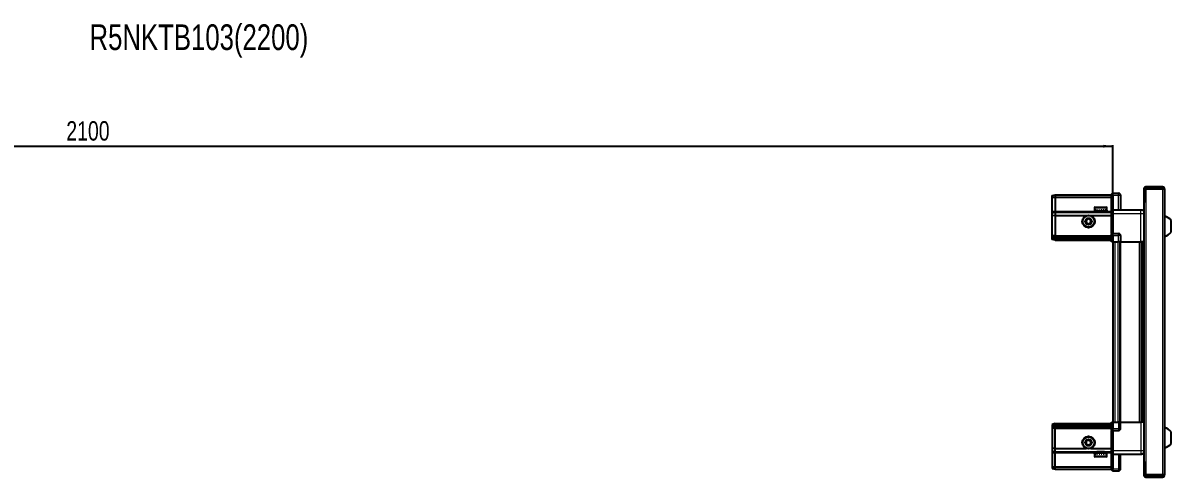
# Model space of a CAD drawing. Header units: millimetres. Extents: x 355 to 5146, y -1419 to 1486.
# Drawn here: x 2751 to 3935, y 1018 to 1486 of the extents above; entities that cross this region are included whole.
import ezdxf

# ---------------------------------------------------------------- set-up
doc = ezdxf.new("R2010")
doc.units = ezdxf.units.MM
doc.layers.add('FORMAT', color=7, linetype='Continuous')
doc.styles.add('SLDTEXTSTYLE0', font='TXT', dxfattribs={"width": 0.75})
doc.dimstyles.new('SLDDIMSTYLE0', dxfattribs={"dimtxt": 20, "dimasz": 10, "dimexe": 0, "dimexo": 0.0625, "dimgap": 5, "dimtad": 2, "dimdec": 1, "dimrnd": 1e-09, "dimzin": 12, "dimdsep": 46, "dimtxsty": 'SLDTEXTSTYLE0', "dimsah": 1, "dimcen": 0.09, "dimadec": 0, "dimazin": 3, "dimtfac": 1, "dimtofl": 0, "dimtmove": 0, "dimatfit": 3, "dimfxl": 0, "dimfrac": 2, "dimtolj": 1, "dimtzin": 12, "dimarcsym": 0})

# ---------------------------------------------------------------- blocks, each defined once
blk = doc.blocks.new('_D_5')
at = {"layer": 'FORMAT'}
for p, q in [((1774.9, 1260), (1774.9, 1359.5)), ((1774.9, 1358.5), (3874.9, 1358.5)), ((3874.9, 1260), (3874.9, 1359.5))]:
    blk.add_line(p, q, dxfattribs=at)
for points in [[(1774.9, 1358.5), (1784.9, 1357), (1784.9, 1360)], [(3874.9, 1358.5), (3864.9, 1360), (3864.9, 1357)]]:
    blk.add_solid(points, dxfattribs=at)
at = {"layer": 'FORMAT', "insert": (2795.4, 1384.3), "char_height": 20, "attachment_point": 1, "style": 'SLDTEXTSTYLE0'}
blk.add_mtext('2100', dxfattribs=at)

msp = doc.modelspace()

# ---------------------------------------------------------------- linework, layer by layer
at = {"color": 7, "linetype": 'Continuous', "lineweight": 25}
for p, q in [((3926.18, 1316.51), (3908.88, 1316.51)), ((3926.18, 1315.01), (3908.88, 1315.01)), ((3926.18, 1315.01), (3926.18, 1316.51)), ((3812.28, 1307.7), (3815.28, 1308.51)), ((3812.28, 1305.85), (3812.28, 1307.7)), ((3812.28, 1305.85), (3815.28, 1306.01)), ((3812.28, 1291.51), (3812.28, 1305.85)), ((3815.28, 1308.51), (3815.28, 1306.01)), ((3815.28, 1308.51), (3873.58, 1308.51)), ((3815.28, 1306.01), (3815.28, 1291.51)), ((3815.28, 1306.01), (3873.58, 1306.01)), ((3874.45, 1310.01), (3873.58, 1309.51)), ((3874.45, 1310.01), (3873.58, 1309.51)), ((3873.58, 1309.51), (3873.58, 1308.01)), ((3873.58, 1293.21), (3873.58, 1308.01)), ((3874.78, 1310.01), (3874.45, 1310.01)), ((3874.78, 1310.01), (3874.45, 1310.01)), ((3874.78, 1310.01), (3874.78, 1310.01)), ((3874.78, 1308.01), (3874.78, 1310.01)), ((3874.78, 1310.01), (3880.78, 1310.01)), ((3874.78, 1308.01), (3874.78, 1293.21)), ((3882.78, 1308.01), (3882.78, 1293.01)), ((3906.78, 1314.41), (3906.78, 1302.01)), ((3908.28, 1314.41), (3908.28, 1302.01)), ((3908.78, 1301.51), (3908.78, 1314.41)), ((3908.78, 1314.41), (3926.18, 1314.41)), ((3926.18, 1314.41), (3928.28, 1314.41)), ((3928.28, 1314.41), (3928.28, 1019.61)), ((3812.28, 1289.7), (3812.28, 1291.51)), ((3815.28, 1291.51), (3815.28, 1290.51)), ((3855.78, 1294.91), (3855.78, 1292.01)), ((3855.78, 1292.01), (3855.82, 1292.01)), ((3855.94, 1292.51), (3855.82, 1292.51)), ((3855.82, 1292.51), (3855.82, 1292.01)), ((3855.82, 1292.01), (3855.94, 1292.01)), ((3855.94, 1292.51), (3855.94, 1292.01)), ((3855.94, 1292.01), (3856.35, 1292.01)), ((3856.69, 1292.51), (3856.35, 1292.51)), ((3856.35, 1292.51), (3856.35, 1292.01)), ((3856.35, 1292.01), (3856.69, 1292.01)), ((3856.58, 1295.71), (3867.98, 1295.71)), ((3856.69, 1292.51), (3856.69, 1292.01)), ((3856.69, 1292.01), (3857.46, 1292.01)), ((3857.99, 1292.51), (3857.46, 1292.51)), ((3857.46, 1292.51), (3857.46, 1292.01)), ((3857.46, 1292.01), (3857.99, 1292.01)), ((3857.88, 1292.01), (3857.88, 1291.91)), ((3857.88, 1291.91), (3866.68, 1291.91)), ((3857.99, 1292.51), (3857.99, 1292.01)), ((3857.99, 1292.01), (3859.04, 1292.01)), ((3858.28, 1291.51), (3858.97, 1291.02)), ((3858.28, 1291.51), (3866.28, 1291.51)), ((3858.97, 1291.02), (3858.28, 1290.54)), ((3858.97, 1291.02), (3865.59, 1291.02)), ((3859.7, 1292.51), (3859.04, 1292.51)), ((3859.04, 1292.51), (3859.04, 1292.01)), ((3859.04, 1292.01), (3859.7, 1292.01)), ((3859.7, 1292.51), (3859.7, 1292.01)), ((3859.7, 1292.01), (3860.94, 1292.01)), ((3861.67, 1292.51), (3860.94, 1292.51)), ((3860.94, 1292.51), (3860.94, 1292.01)), ((3860.94, 1292.01), (3861.37, 1292.01)), ((3861.37, 1292.51), (3861.37, 1292.01)), ((3861.67, 1292.51), (3861.67, 1292.01)), ((3861.67, 1292.01), (3862.97, 1292.01)), ((3863.7, 1292.51), (3862.97, 1292.51)), ((3862.97, 1292.51), (3862.97, 1292.01)), ((3863.24, 1292.51), (3863.24, 1292.01)), ((3863.24, 1292.01), (3863.7, 1292.01)), ((3863.7, 1292.51), (3863.7, 1292.01)), ((3863.7, 1292.01), (3864.94, 1292.01)), ((3865.59, 1292.51), (3864.94, 1292.51)), ((3864.94, 1292.51), (3864.94, 1292.01)), ((3864.94, 1292.01), (3865.59, 1292.01)), ((3865.59, 1292.51), (3865.59, 1292.01)), ((3865.59, 1292.01), (3866.64, 1292.01)), ((3865.59, 1291.02), (3866.28, 1291.51)), ((3866.28, 1290.54), (3865.59, 1291.02)), ((3867.16, 1292.51), (3866.64, 1292.51)), ((3866.64, 1292.51), (3866.64, 1292.01)), ((3866.64, 1292.01), (3867.16, 1292.01)), ((3866.68, 1291.91), (3866.68, 1292.01)), ((3867.16, 1292.51), (3867.16, 1292.01)), ((3867.16, 1292.01), (3867.92, 1292.01)), ((3868.25, 1292.51), (3867.92, 1292.51)), ((3867.92, 1292.51), (3867.92, 1292.01)), ((3867.92, 1292.01), (3868.25, 1292.01)), ((3868.25, 1292.51), (3868.25, 1292.01)), ((3868.25, 1292.01), (3868.64, 1292.01)), ((3868.75, 1292.51), (3868.64, 1292.51)), ((3868.64, 1292.51), (3868.64, 1292.01)), ((3868.64, 1292.01), (3868.75, 1292.01)), ((3868.75, 1292.51), (3868.75, 1292.01)), ((3868.75, 1292.01), (3868.78, 1292.01)), ((3868.78, 1292.01), (3868.78, 1294.91)), ((3873.58, 1293.01), (3873.58, 1293.21)), ((3874.78, 1293.01), (3873.58, 1293.01)), ((3873.58, 1289.01), (3873.58, 1293.01)), ((3874.78, 1293.21), (3874.78, 1293.01)), ((3874.78, 1293.01), (3874.78, 1289.01)), ((3874.78, 1293.01), (3903.78, 1293.01)), ((3906.68, 1301.51), (3906.68, 1032.51)), ((3906.68, 1301.51), (3908.78, 1301.51)), ((3906.78, 1302.01), (3908.28, 1302.01)), ((3812.28, 1289.7), (3815.28, 1290.51)), ((3812.28, 1286.67), (3812.28, 1289.7)), ((3815.28, 1287.01), (3812.28, 1286.67)), ((3812.28, 1266.51), (3812.28, 1286.67)), ((3815.28, 1290.51), (3815.28, 1287.01)), ((3815.28, 1290.51), (3873.58, 1290.51)), ((3815.28, 1287.01), (3815.28, 1266.51)), ((3815.28, 1287.01), (3847.28, 1287.01)), ((3852.28, 1287.01), (3873.58, 1287.01)), ((3858.28, 1290.54), (3858.28, 1290.51)), ((3858.28, 1290.54), (3866.28, 1290.54)), ((3866.28, 1290.51), (3866.28, 1290.54)), ((3873.58, 1268.71), (3873.58, 1289.01)), ((3874.78, 1289.01), (3874.78, 1268.71)), ((3934.88, 1270.01), (3934.88, 1282.01)), ((3873.58, 1268.51), (3873.58, 1268.71)), ((3874.78, 1268.51), (3873.58, 1268.51)), ((3873.58, 1268.51), (3873.58, 1267.83)), ((3873.58, 1260.01), (3873.58, 1267.83)), ((3874.78, 1268.71), (3874.78, 1268.51)), ((3874.78, 1266.51), (3874.78, 1268.51)), ((3874.78, 1268.51), (3880.78, 1268.51)), ((3874.78, 1266.51), (3874.78, 1268.51)), ((3812.28, 1264.7), (3812.28, 1266.51)), ((3815.28, 1265.51), (3812.28, 1264.7)), ((3812.28, 1263.96), (3812.28, 1264.7)), ((3815.28, 1264.51), (3812.28, 1263.96)), ((3812.28, 1263.46), (3812.28, 1263.96)), ((3812.28, 1262.31), (3812.28, 1263.46)), ((3815.28, 1263.01), (3812.28, 1263.46)), ((3815.28, 1261.51), (3812.28, 1262.31)), ((3815.28, 1266.51), (3815.28, 1265.51)), ((3815.28, 1265.51), (3815.28, 1264.51)), ((3815.28, 1265.51), (3873.58, 1265.51)), ((3815.28, 1264.51), (3815.28, 1263.01)), ((3815.28, 1264.51), (3873.58, 1264.51)), ((3815.28, 1263.01), (3873.58, 1263.01)), ((3815.28, 1263.01), (3815.28, 1261.51)), ((3815.28, 1261.51), (3873.58, 1261.51)), ((3874.45, 1260.01), (3873.58, 1260.01)), ((3874.45, 1266.51), (3874.45, 1260.01)), ((3874.78, 1260.01), (3874.45, 1260.01)), ((3874.78, 1266.51), (3874.78, 1260.01)), ((3874.78, 1260.01), (3880.78, 1260.01)), ((3874.93, 1260.01), (3874.93, 1074.01)), ((3882.78, 1260.01), (3880.78, 1260.01)), ((3882.13, 1260.01), (3882.13, 1074.01)), ((3882.78, 1266.51), (3882.78, 1260.01)), ((3882.78, 1260.01), (3903.78, 1260.01)), ((3904.8, 1074.01), (3904.8, 1260.01)), ((3904.84, 1074.01), (3904.84, 1260.01)), ((3906.63, 1260.01), (3906.63, 1074.01)), ((3815.28, 1072.51), (3812.28, 1071.7)), ((3812.28, 1071.7), (3812.28, 1070.55)), ((3815.28, 1071.01), (3812.28, 1070.55)), ((3812.28, 1070.55), (3812.28, 1070.05)), ((3815.28, 1069.51), (3812.28, 1070.05)), ((3812.28, 1070.05), (3812.28, 1069.31)), ((3815.28, 1068.51), (3812.28, 1069.31)), ((3812.28, 1069.31), (3812.28, 1067.51)), ((3812.28, 1067.51), (3812.28, 1047.34)), ((3815.28, 1071.01), (3815.28, 1072.51)), ((3815.28, 1072.51), (3873.58, 1072.51)), ((3815.28, 1069.51), (3815.28, 1071.01)), ((3815.28, 1071.01), (3873.58, 1071.01)), ((3815.28, 1069.51), (3873.58, 1069.51)), ((3815.28, 1068.51), (3815.28, 1069.51)), ((3815.28, 1068.51), (3873.58, 1068.51)), ((3815.28, 1067.51), (3815.28, 1068.51)), ((3815.28, 1047.01), (3815.28, 1067.51)), ((3873.58, 1066.18), (3873.58, 1074.01)), ((3873.58, 1074.01), (3874.45, 1074.01)), ((3873.58, 1066.18), (3873.58, 1065.51)), ((3874.45, 1074.01), (3874.45, 1074.01)), ((3874.45, 1074.01), (3874.45, 1067.51)), ((3874.78, 1074.01), (3874.45, 1074.01)), ((3874.78, 1074.01), (3874.78, 1074.01)), ((3874.78, 1074.01), (3874.78, 1067.51)), ((3874.78, 1074.01), (3880.78, 1074.01)), ((3874.78, 1074.01), (3874.78, 1067.51)), ((3874.78, 1065.51), (3874.78, 1067.51)), ((3882.78, 1074.01), (3880.78, 1074.01)), ((3882.78, 1067.51), (3882.78, 1074.01)), ((3882.78, 1074.01), (3903.78, 1074.01)), ((3874.78, 1065.51), (3873.58, 1065.51)), ((3873.58, 1065.31), (3873.58, 1065.51)), ((3873.58, 1045.01), (3873.58, 1065.31)), ((3874.78, 1065.51), (3874.78, 1065.31)), ((3874.78, 1065.51), (3880.78, 1065.51)), ((3874.78, 1065.31), (3874.78, 1045.01)), ((3934.88, 1052.01), (3934.88, 1064.01)), ((3815.28, 1047.01), (3812.28, 1047.34)), ((3812.28, 1047.34), (3812.28, 1044.31)), ((3812.28, 1044.31), (3815.28, 1043.51)), ((3812.28, 1044.31), (3812.28, 1042.51)), ((3812.28, 1042.51), (3812.28, 1028.16)), ((3815.28, 1047.01), (3847.28, 1047.01)), ((3815.28, 1043.51), (3815.28, 1047.01)), ((3815.28, 1043.51), (3873.58, 1043.51)), ((3815.28, 1042.51), (3815.28, 1043.51)), ((3815.28, 1028.01), (3815.28, 1042.51)), ((3852.28, 1047.01), (3873.58, 1047.01)), ((3857.88, 1042.11), (3857.88, 1042.01)), ((3866.68, 1042.11), (3857.88, 1042.11)), ((3858.28, 1043.51), (3858.28, 1043.47)), ((3858.28, 1043.47), (3858.97, 1042.99)), ((3866.28, 1043.47), (3858.28, 1043.47)), ((3858.97, 1042.99), (3858.28, 1042.51)), ((3866.28, 1042.51), (3858.28, 1042.51)), ((3865.59, 1042.99), (3858.97, 1042.99)), ((3865.59, 1042.99), (3866.28, 1043.47)), ((3866.28, 1042.51), (3865.59, 1042.99)), ((3866.28, 1043.47), (3866.28, 1043.51)), ((3866.68, 1042.01), (3866.68, 1042.11)), ((3873.58, 1041.01), (3873.58, 1045.01)), ((3874.78, 1045.01), (3874.78, 1041.01)), ((3855.78, 1042.01), (3855.78, 1039.11)), ((3855.8, 1042.01), (3855.78, 1042.01)), ((3855.8, 1041.51), (3855.8, 1042.01)), ((3855.9, 1042.01), (3855.8, 1042.01)), ((3855.8, 1041.51), (3855.9, 1041.51)), ((3855.9, 1041.51), (3855.9, 1042.01)), ((3856.27, 1042.01), (3855.9, 1042.01)), ((3856.27, 1041.51), (3856.27, 1042.01)), ((3856.59, 1042.01), (3856.27, 1042.01)), ((3856.27, 1041.51), (3856.59, 1041.51)), ((3867.98, 1038.31), (3856.58, 1038.31)), ((3856.59, 1041.51), (3856.59, 1042.01)), ((3857.33, 1042.01), (3856.59, 1042.01)), ((3857.33, 1041.51), (3857.33, 1042.01)), ((3857.84, 1042.01), (3857.33, 1042.01)), ((3857.33, 1041.51), (3857.84, 1041.51)), ((3857.84, 1041.51), (3857.84, 1042.01)), ((3858.87, 1042.01), (3857.84, 1042.01)), ((3858.87, 1041.51), (3858.87, 1042.01)), ((3859.52, 1042.01), (3858.87, 1042.01)), ((3858.87, 1041.51), (3859.52, 1041.51)), ((3859.52, 1041.51), (3859.52, 1042.01)), ((3860.75, 1042.01), (3859.52, 1042.01)), ((3860.75, 1041.51), (3860.75, 1042.01)), ((3861.24, 1042.01), (3860.75, 1042.01)), ((3860.75, 1041.51), (3861.47, 1041.51)), ((3861.24, 1041.51), (3861.24, 1042.01)), ((3861.47, 1041.51), (3861.47, 1042.01)), ((3862.77, 1042.01), (3861.47, 1042.01)), ((3862.77, 1041.51), (3862.77, 1042.01)), ((3862.77, 1041.51), (3863.51, 1041.51)), ((3863.11, 1041.51), (3863.11, 1042.01)), ((3863.51, 1042.01), (3863.11, 1042.01)), ((3863.51, 1041.51), (3863.51, 1042.01)), ((3864.75, 1042.01), (3863.51, 1042.01)), ((3864.75, 1041.51), (3864.75, 1042.01)), ((3865.42, 1042.01), (3864.75, 1042.01)), ((3864.75, 1041.51), (3865.42, 1041.51)), ((3865.42, 1041.51), (3865.42, 1042.01)), ((3866.49, 1042.01), (3865.42, 1042.01)), ((3866.49, 1041.51), (3866.49, 1042.01)), ((3867.02, 1042.01), (3866.49, 1042.01)), ((3866.49, 1041.51), (3867.02, 1041.51)), ((3867.02, 1041.51), (3867.02, 1042.01)), ((3867.81, 1042.01), (3867.02, 1042.01)), ((3867.81, 1041.51), (3867.81, 1042.01)), ((3868.17, 1042.01), (3867.81, 1042.01)), ((3867.81, 1041.51), (3868.17, 1041.51)), ((3868.17, 1041.51), (3868.17, 1042.01)), ((3868.6, 1042.01), (3868.17, 1042.01)), ((3868.6, 1041.51), (3868.6, 1042.01)), ((3868.73, 1042.01), (3868.6, 1042.01)), ((3868.6, 1041.51), (3868.73, 1041.51)), ((3868.73, 1041.51), (3868.73, 1042.01)), ((3868.78, 1042.01), (3868.73, 1042.01)), ((3868.78, 1039.11), (3868.78, 1042.01)), ((3874.78, 1041.01), (3873.58, 1041.01)), ((3873.58, 1040.81), (3873.58, 1041.01)), ((3873.58, 1026.01), (3873.58, 1040.81)), ((3874.78, 1041.01), (3874.78, 1040.81)), ((3874.78, 1041.01), (3903.78, 1041.01)), ((3874.78, 1040.81), (3874.78, 1026.01)), ((3874.78, 1040.81), (3874.78, 1026.01)), ((3882.78, 1026.01), (3882.78, 1041.01)), ((3908.78, 1032.51), (3906.68, 1032.51)), ((3906.78, 1032.01), (3908.28, 1032.01)), ((3906.78, 1032.01), (3906.78, 1019.61)), ((3908.28, 1032.01), (3908.28, 1019.61)), ((3908.78, 1019.61), (3908.78, 1032.51)), ((3812.28, 1028.16), (3815.28, 1028.01)), ((3812.28, 1028.16), (3812.28, 1026.31)), ((3812.28, 1026.31), (3815.28, 1025.51)), ((3815.28, 1028.01), (3873.58, 1028.01)), ((3815.28, 1025.51), (3815.28, 1028.01)), ((3815.28, 1025.51), (3873.58, 1025.51)), ((3873.58, 1026.01), (3873.58, 1024.51)), ((3873.58, 1024.51), (3874.45, 1024.01)), ((3874.78, 1024.01), (3874.45, 1024.01)), ((3874.78, 1024.01), (3874.78, 1026.01)), ((3874.78, 1024.01), (3880.78, 1024.01)), ((3926.18, 1019.61), (3908.78, 1019.61)), ((3908.88, 1019.01), (3926.18, 1019.01)), ((3928.28, 1019.61), (3926.18, 1019.61)), ((3926.18, 1019.01), (3926.18, 1017.51)), ((3908.88, 1017.51), (3926.18, 1017.51))]:
    msp.add_line(p, q, dxfattribs=at)
at = {"color": 8, "linetype": 'Continuous', "lineweight": 18}
for p, q in [((3908.88, 1315.01), (3908.88, 1316.51)), ((3874.78, 1308.01), (3873.58, 1308.01)), ((3874.78, 1308.01), (3880.78, 1308.01)), ((3880.78, 1308.01), (3880.78, 1310.01)), ((3880.78, 1293.01), (3880.78, 1308.01)), ((3880.78, 1308.01), (3882.78, 1308.01)), ((3908.28, 1314.41), (3906.78, 1314.41)), ((3926.18, 1314.41), (3926.18, 1019.61)), ((3812.28, 1291.51), (3815.28, 1291.51)), ((3815.28, 1291.51), (3858.28, 1291.51)), ((3855.78, 1294.91), (3868.78, 1294.91)), ((3866.28, 1291.51), (3873.58, 1291.51)), ((3873.58, 1293.21), (3874.78, 1293.21)), ((3908.78, 1301.51), (3908.78, 1032.51)), ((3874.78, 1289.01), (3873.58, 1289.01)), ((3874.78, 1289.01), (3903.78, 1289.01)), ((3903.78, 1260.01), (3903.78, 1289.01)), ((3873.58, 1268.71), (3874.78, 1268.71)), ((3880.78, 1266.51), (3880.78, 1268.51)), ((3815.28, 1266.51), (3812.28, 1266.51)), ((3815.28, 1266.51), (3873.58, 1266.51)), ((3874.78, 1266.51), (3874.45, 1266.51)), ((3874.78, 1266.51), (3880.78, 1266.51)), ((3876.93, 1260.01), (3876.93, 1074.01)), ((3880.13, 1260.01), (3880.13, 1074.01)), ((3882.78, 1266.51), (3880.78, 1266.51)), ((3880.78, 1260.01), (3880.78, 1266.51)), ((3882.78, 1260.01), (3882.78, 1074.01)), ((3902.18, 1074.01), (3902.18, 1260.01)), ((3903.6, 1260.01), (3903.6, 1074.01)), ((3906.04, 1074.01), (3906.04, 1260.01)), ((3815.28, 1067.51), (3812.28, 1067.51)), ((3815.28, 1067.51), (3873.58, 1067.51)), ((3874.78, 1074.01), (3874.45, 1074.01)), ((3874.78, 1067.51), (3874.45, 1067.51)), ((3874.78, 1067.51), (3880.78, 1067.51)), ((3880.78, 1074.01), (3880.78, 1067.51)), ((3882.78, 1067.51), (3880.78, 1067.51)), ((3880.78, 1067.51), (3880.78, 1065.51)), ((3903.78, 1074.01), (3903.78, 1045.01)), ((3874.78, 1065.31), (3873.58, 1065.31)), ((3812.28, 1042.51), (3815.28, 1042.51)), ((3815.28, 1042.51), (3858.28, 1042.51)), ((3866.28, 1042.51), (3873.58, 1042.51)), ((3874.78, 1045.01), (3873.58, 1045.01)), ((3874.78, 1045.01), (3903.78, 1045.01)), ((3868.78, 1039.11), (3855.78, 1039.11)), ((3874.78, 1040.81), (3873.58, 1040.81)), ((3880.78, 1041.01), (3880.78, 1026.01)), ((3874.78, 1026.01), (3873.58, 1026.01)), ((3874.78, 1026.01), (3880.78, 1026.01)), ((3880.78, 1026.01), (3880.78, 1024.01)), ((3880.78, 1026.01), (3882.78, 1026.01)), ((3908.28, 1019.61), (3906.78, 1019.61)), ((3908.88, 1019.01), (3908.88, 1017.51))]:
    msp.add_line(p, q, dxfattribs=at)
at = {"color": 7, "linetype": 'Continuous', "lineweight": 25}
for centre, radius in [((3849.78, 1281.01), 6.5), ((3849.78, 1281.01), 3.46), ((3849.78, 1053.01), 6.5), ((3849.78, 1053.01), 3.46)]:
    msp.add_circle(centre, radius, dxfattribs=at)
at = {"color": 8, "linetype": 'Continuous', "lineweight": 18}
for centre in [(3849.78, 1281.01), (3849.78, 1053.01)]:
    msp.add_circle(centre, 5.7, dxfattribs=at)
at = {"color": 7, "linetype": 'Continuous', "lineweight": 25}
for centre, radius, start, end in [((3908.88, 1314.41), 2.1, 90, 180), ((3908.88, 1314.41), 0.6, 90, 180), ((3926.18, 1314.41), 2.1, 0, 90), ((3926.18, 1314.41), 0.6, 0, 90), ((3880.78, 1308.01), 2, 0, 90), ((3856.58, 1294.91), 0.8, 90, 180), ((3857.88, 1291.51), 0.4, 0, 90), ((3866.68, 1291.51), 0.4, 90, 180), ((3867.98, 1294.91), 0.8, 0, 90), ((3849.78, 1281.01), 2.5, 120.74103, 180.74103), ((3849.78, 1281.01), 2.5, 180.74103, 240.74103), ((3849.78, 1281.01), 2.5, 60.74103, 120.74103), ((3849.78, 1281.01), 2.5, 0.74103, 60.74103), ((3849.78, 1281.01), 2.5, 300.74103, 0.74103), ((3925.26, 1274.98), 11.91, 36.1266, 75.29965), ((3849.78, 1281.01), 2.5, 240.74103, 300.74103), ((3880.78, 1266.51), 2, 0, 90), ((3925.26, 1277.03), 11.91, 284.70035, 323.8734), ((3880.78, 1067.51), 2, 270, 0), ((3925.26, 1056.98), 11.91, 36.1266, 75.29965), ((3849.78, 1053.01), 2.5, 155.91157, 215.91157), ((3849.78, 1053.01), 2.5, 95.91157, 155.91157), ((3849.78, 1053.01), 2.5, 35.91157, 95.91157), ((3849.78, 1053.01), 2.5, 335.91157, 35.91157), ((3849.78, 1053.01), 2.5, 215.91157, 275.91157), ((3849.78, 1053.01), 2.5, 275.91157, 335.91157), ((3857.88, 1042.51), 0.4, 270, 0), ((3866.68, 1042.51), 0.4, 180, 270), ((3925.26, 1059.03), 11.91, 284.70035, 323.8734), ((3856.58, 1039.11), 0.8, 180, 270), ((3867.98, 1039.11), 0.8, 270, 0), ((3880.78, 1026.01), 2, 270, 0), ((3908.88, 1019.61), 2.1, 180, 270), ((3908.88, 1019.61), 0.6, 180, 270), ((3926.18, 1019.61), 2.1, 270, 0), ((3926.18, 1019.61), 0.6, 270, 0)]:
    msp.add_arc(centre, radius, start, end, dxfattribs=at)
for centre, start_param, end_param in [((3870.98, 1266.51), 0, 0.7227342), ((3870.98, 1067.51), 5.5604511, 6.2831853)]:
    msp.add_ellipse(centre, major_axis=(3.46, 0), ratio=0.5773503, start_param=start_param, end_param=end_param, dxfattribs=at)
for points, knots in [([(3903.78, 1293.01), (3904.22, 1292.96), (3904.9, 1292.89), (3905.71, 1292.45), (3906.27, 1292.01), (3906.55, 1291.64), (3906.68, 1291.46)], [0, 0, 0, 0, 0.3842982, 0.5911726, 0.8024372, 1, 1, 1, 1]), ([(3847.26, 1282.42), (3847.71, 1282.68), (3848.53, 1283.17), (3849.36, 1283.66), (3849.74, 1283.89)], [0, 0, 0, 0, 0.53468586, 1, 1, 1, 1]), ([(3847.3, 1279.53), (3847.3, 1279.66), (3847.29, 1280.25), (3847.28, 1281.25), (3847.27, 1282.07), (3847.26, 1282.42)], [0, 0, 0, 0, 0.1331247, 0.6370994, 1, 1, 1, 1]), ([(3849.82, 1278.12), (3849.37, 1278.37), (3848.53, 1278.84), (3847.69, 1279.31), (3847.3, 1279.53)], [0, 0, 0, 0, 0.53468586, 1, 1, 1, 1]), ([(3849.74, 1283.89), (3850.19, 1283.64), (3851.03, 1283.17), (3851.87, 1282.7), (3852.26, 1282.48)], [0, 0, 0, 0, 0.5346859, 1, 1, 1, 1]), ([(3852.3, 1279.59), (3851.86, 1279.33), (3851.03, 1278.84), (3850.2, 1278.35), (3849.82, 1278.12)], [0, 0, 0, 0, 0.5346859, 1, 1, 1, 1]), ([(3852.26, 1282.48), (3852.27, 1282.14), (3852.28, 1281.31), (3852.29, 1280.32), (3852.3, 1279.72), (3852.3, 1279.59)], [0, 0, 0, 0, 0.36290056, 0.86687533, 1, 1, 1, 1]), ([(3906.63, 1260.01), (3906.59, 1260.01), (3906.37, 1260.01), (3905.65, 1260.01), (3904.69, 1260.01), (3904.04, 1260.01), (3903.78, 1260.01)], [0, 0, 0, 0, 0.0717073, 0.4209791, 0.7702508, 1, 1, 1, 1]), ([(3906.63, 1074.01), (3906.59, 1074.01), (3906.37, 1074.01), (3905.65, 1074.01), (3904.69, 1074.01), (3904.04, 1074.01), (3903.78, 1074.01)], [0, 0, 0, 0, 0.07170733, 0.42097906, 0.77025079, 1, 1, 1, 1]), ([(3846.91, 1052.71), (3847.12, 1053.18), (3847.51, 1054.06), (3847.91, 1054.94), (3848.09, 1055.34)], [0, 0, 0, 0, 0.5346859, 1, 1, 1, 1]), ([(3848.09, 1055.34), (3848.43, 1055.38), (3849.25, 1055.46), (3850.24, 1055.57), (3850.83, 1055.63), (3850.96, 1055.64)], [0, 0, 0, 0, 0.36290056, 0.86687533, 1, 1, 1, 1]), ([(3850.96, 1055.64), (3851.26, 1055.22), (3851.83, 1054.44), (3852.39, 1053.66), (3852.65, 1053.3)], [0, 0, 0, 0, 0.5346859, 1, 1, 1, 1]), ([(3848.6, 1050.37), (3848.3, 1050.79), (3847.73, 1051.57), (3847.17, 1052.35), (3846.91, 1052.71)], [0, 0, 0, 0, 0.5346859, 1, 1, 1, 1]), ([(3851.47, 1050.67), (3851.35, 1050.65), (3850.75, 1050.59), (3849.76, 1050.49), (3848.95, 1050.41), (3848.6, 1050.37)], [0, 0, 0, 0, 0.1331247, 0.6370994, 1, 1, 1, 1]), ([(3852.65, 1053.3), (3852.44, 1052.83), (3852.05, 1051.95), (3851.66, 1051.08), (3851.47, 1050.67)], [0, 0, 0, 0, 0.5346859, 1, 1, 1, 1]), ([(3903.78, 1041.01), (3904.22, 1041.05), (3904.9, 1041.12), (3905.71, 1041.56), (3906.27, 1042), (3906.55, 1042.37), (3906.68, 1042.55)], [0, 0, 0, 0, 0.3842982, 0.5911726, 0.8024372, 1, 1, 1, 1])]:
    msp.add_open_spline(points, degree=3, knots=knots, dxfattribs=at)
at = {"color": 8, "linetype": 'Continuous', "lineweight": 18}
for points in [[(3903.78, 1289.01), (3903.78, 1289.53), (3903.78, 1290.58), (3903.78, 1291.9), (3903.78, 1292.83), (3903.78, 1292.95), (3903.78, 1293.01)], [(3903.78, 1045.01), (3903.78, 1044.48), (3903.78, 1043.43), (3903.78, 1042.11), (3903.78, 1041.19), (3903.78, 1041.07), (3903.78, 1041.01)]]:
    msp.add_open_spline(points, degree=3, dxfattribs=at)
for points in [[(3903.78, 1289.01), (3904.22, 1289.01), (3904.9, 1289.01), (3905.71, 1289.01), (3906.27, 1289.01), (3906.55, 1289.01), (3906.68, 1289.01)], [(3903.78, 1045.01), (3904.22, 1045.01), (3904.9, 1045.01), (3905.71, 1045.01), (3906.27, 1045.01), (3906.55, 1045.01), (3906.68, 1045.01)]]:
    msp.add_open_spline(points, degree=3, knots=[0, 0, 0, 0, 0.3842982, 0.5911726, 0.8024372, 1, 1, 1, 1], dxfattribs=at)

# ---------------------------------------------------------------- texts
at = {"layer": 'FORMAT', "insert": (2819.34, 1484.12), "char_height": 26.4583, "attachment_point": 1, "style": 'SLDTEXTSTYLE0'}
msp.add_mtext('R5NKTB103(2200)', dxfattribs=at)

# ---------------------------------------------------------------- dimensions: what is measured, and where the dimension line sits
at = {"layer": 'FORMAT'}
dim = msp.add_linear_dim(base=(3874.93, 1358.51), p1=(1774.93, 1260.01), p2=(3874.93, 1260.01), angle=0, dimstyle='SLDDIMSTYLE0', dxfattribs=at)
dim.commit()
dim.dimension.update_dxf_attribs({"geometry": '_D_5', "text_midpoint": (2824.93, 1358.51), "dimtype": 160})

doc.saveas('drawing.dxf')
